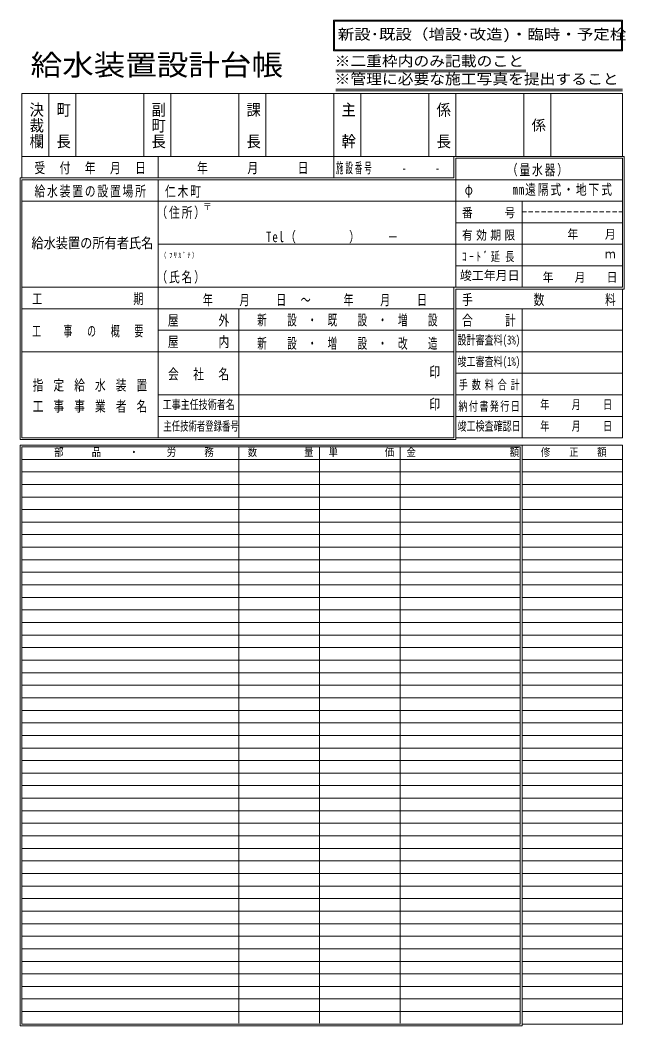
# Model space of a CAD drawing. Units: millimetres, scale not verified. Extents: x -3687 to 4223, y -2842 to 2772.
# Drawn here: x -3687 to -308, y -2839 to 2772 of the extents above; entities that cross this region are included whole.
import ezdxf
from ezdxf.enums import TextEntityAlignment as Align

# ---------------------------------------------------------------- set-up
doc = ezdxf.new("R2010")
doc.units = ezdxf.units.MM
doc.header["$LTSCALE"] = 20
doc.linetypes.add('DASHED1', pattern=[1.8, 1.2, -0.6])
doc.layers.add('1-0', color=3, linetype='Continuous', lineweight=9)
doc.styles.add('@ＭＳ ゴシック', font='')
doc.styles.add('ＭＳ ゴシック', font='')
doc.styles.get('@ＭＳ ゴシック').set_extended_font_data('@MS Gothic')
doc.styles.get('ＭＳ ゴシック').set_extended_font_data('MS Gothic')

msp = doc.modelspace()

# ---------------------------------------------------------------- linework, layer by layer
at = {"layer": '1-0', "color": 4}
for p, q in [((-1938.99, 2599.52), (-1938.99, 2771.52)), ((-1938.99, 2771.52), (-326.99, 2771.52)), ((-326.99, 2771.52), (-326.99, 2599.52)), ((-326.99, 2599.52), (-1938.99, 2599.52)), ((-1926.37, 2492.86), (-865.26, 2492.86)), ((-1926.37, 2482.86), (-865.26, 2482.86)), ((-3676.99, 2361.44), (-326.99, 2361.44)), ((-3676.99, 1891.44), (-3676.99, 2361.44)), ((-3526.99, 2011.44), (-3526.99, 2361.44)), ((-3376.99, 2011.44), (-3376.99, 2361.44)), ((-2996.99, 2011.44), (-2996.99, 2361.44)), ((-2996.99, 2011.44), (-2996.99, 2361.44)), ((-2846.99, 2011.44), (-2846.99, 2361.44)), ((-2846.99, 2011.44), (-2846.99, 2361.44)), ((-2466.99, 2011.44), (-2466.99, 2361.44)), ((-2316.99, 2011.44), (-2316.99, 2361.44)), ((-1936.99, 2011.44), (-1936.99, 2361.44)), ((-1926.37, 2386.86), (-326.99, 2386.86)), ((-1926.37, 2376.86), (-326.99, 2376.86)), ((-1786.99, 2011.44), (-1786.99, 2361.44)), ((-1406.99, 2011.44), (-1406.99, 2361.44)), ((-1256.99, 2011.44), (-1256.99, 2361.44)), ((-876.99, 2011.44), (-876.99, 2361.44)), ((-726.99, 2011.44), (-726.99, 2361.44)), ((-326.99, 2011.44), (-326.99, 2361.44)), ((-3676.99, 2011.44), (-316.99, 2011.44)), ((-2916.99, 1891.44), (-2916.99, 2011.44)), ((-1936.99, 1891.44), (-1936.99, 2011.44)), ((-1266.99, 1891.44), (-1266.99, 2011.44)), ((-1256.99, 2001.44), (-326.99, 2001.44)), ((-1256.99, 1281.44), (-1256.99, 2001.44)), ((-326.99, 1281.44), (-326.99, 2001.44)), ((-316.99, 1271.44), (-316.99, 2011.44)), ((-3686.99, 431.44), (-3686.99, 1891.44)), ((-3686.99, 1891.44), (-1266.99, 1891.44)), ((-3676.99, 1881.44), (-326.99, 1881.44)), ((-3676.99, 441.44), (-3676.99, 1881.44)), ((-2916.99, 441.44), (-2916.99, 1881.44)), ((-3676.99, 1761.44), (-326.99, 1761.44)), ((-886.99, 1281.44), (-886.99, 1761.44)), ((-1256.99, 1641.44), (-326.99, 1641.44)), ((-2916.99, 1521.44), (-326.99, 1521.44)), ((-1256.99, 1401.44), (-326.99, 1401.44)), ((-1266.99, 1281.44), (-3676.99, 1281.44)), ((-1266.99, 1281.44), (-326.99, 1281.44)), ((-1266.99, 441.44), (-1266.99, 1281.44)), ((-1256.99, 431.44), (-1256.99, 1271.44)), ((-1256.99, 1271.44), (-316.99, 1271.44)), ((-326.99, 441.44), (-326.99, 1271.44)), ((-1266.99, 1161.44), (-3676.99, 1161.44)), ((-2466.99, 441.44), (-2466.99, 1161.44)), ((-1256.99, 1161.44), (-326.99, 1161.44)), ((-886.99, 441.44), (-886.99, 1161.44)), ((-1266.99, 1041.44), (-2916.99, 1041.44)), ((-1256.99, 1041.44), (-326.99, 1041.44)), ((-1266.99, 921.44), (-3676.99, 921.44)), ((-1256.99, 921.44), (-326.99, 921.44)), ((-1256.99, 801.44), (-326.99, 801.44)), ((-1256.99, 681.44), (-1256.99, 738.06)), ((-2916.99, 681.44), (-1266.99, 681.44)), ((-1256.99, 681.44), (-326.99, 681.44)), ((-1266.99, 561.44), (-2916.99, 561.44)), ((-1256.99, 561.44), (-326.99, 561.44)), ((-3686.99, 431.44), (-1256.99, 431.44)), ((-3686.99, 401.44), (-326.99, 401.44)), ((-3686.99, -2838.56), (-3686.99, 401.44)), ((-1256.99, 441.44), (-326.99, 441.44)), ((-886.99, -2838.56), (-886.99, 401.44)), ((-3676.99, 391.44), (-896.99, 391.44)), ((-3676.99, -2828.56), (-3676.99, 391.44)), ((-2466.99, 391.44), (-2466.99, -2823.29)), ((-2016.99, 391.44), (-2016.99, -2823.29)), ((-1566.99, 391.44), (-1566.99, -2823.29)), ((-896.99, -2828.56), (-896.99, 391.44)), ((-3676.99, 321.44), (-896.99, 321.44)), ((-886.99, 321.44), (-326.99, 321.44)), ((-3676.99, 251.44), (-896.99, 251.44)), ((-886.99, 251.44), (-326.99, 251.44)), ((-3676.99, 181.44), (-896.99, 181.44)), ((-886.99, 181.44), (-326.99, 181.44)), ((-3676.99, 111.44), (-896.99, 111.44)), ((-886.99, 111.44), (-326.99, 111.44)), ((-3676.99, 41.44), (-896.99, 41.44)), ((-886.99, 41.44), (-326.99, 41.44)), ((-3676.99, -28.56), (-896.99, -28.56)), ((-886.99, -28.56), (-326.99, -28.56)), ((-3676.99, -98.56), (-896.99, -98.56)), ((-886.99, -98.56), (-326.99, -98.56)), ((-3676.99, -168.56), (-896.99, -168.56)), ((-886.99, -168.56), (-326.99, -168.56)), ((-3676.99, -238.56), (-896.99, -238.56)), ((-886.99, -238.56), (-326.99, -238.56)), ((-3676.99, -308.56), (-896.99, -308.56)), ((-886.99, -308.56), (-326.99, -308.56)), ((-3676.99, -378.56), (-896.99, -378.56)), ((-886.99, -378.56), (-326.99, -378.56)), ((-3676.99, -448.56), (-896.99, -448.56)), ((-886.99, -448.56), (-326.99, -448.56)), ((-3676.99, -518.56), (-896.99, -518.56)), ((-886.99, -518.56), (-326.99, -518.56)), ((-3676.99, -588.56), (-896.99, -588.56)), ((-886.99, -588.56), (-326.99, -588.56)), ((-3676.99, -658.56), (-896.99, -658.56)), ((-886.99, -658.56), (-326.99, -658.56)), ((-3676.99, -728.56), (-896.99, -728.56)), ((-886.99, -728.56), (-326.99, -728.56)), ((-3676.99, -798.56), (-896.99, -798.56)), ((-886.99, -798.56), (-326.99, -798.56)), ((-3676.99, -868.56), (-896.99, -868.56)), ((-886.99, -868.56), (-326.99, -868.56)), ((-3676.99, -938.56), (-896.99, -938.56)), ((-886.99, -938.56), (-326.99, -938.56)), ((-3676.99, -1008.56), (-896.99, -1008.56)), ((-886.99, -1008.56), (-326.99, -1008.56)), ((-3676.99, -1078.56), (-896.99, -1078.56)), ((-886.99, -1078.56), (-326.99, -1078.56)), ((-3676.99, -1148.56), (-896.99, -1148.56)), ((-886.99, -1148.56), (-326.99, -1148.56)), ((-3676.99, -1218.56), (-896.99, -1218.56)), ((-886.99, -1218.56), (-326.99, -1218.56)), ((-3676.99, -1288.56), (-896.99, -1288.56)), ((-886.99, -1288.56), (-326.99, -1288.56)), ((-3676.99, -1358.56), (-896.99, -1358.56)), ((-886.99, -1358.56), (-326.99, -1358.56)), ((-3676.99, -1428.56), (-896.99, -1428.56)), ((-886.99, -1428.56), (-326.99, -1428.56)), ((-3676.99, -1498.56), (-896.99, -1498.56)), ((-886.99, -1498.56), (-326.99, -1498.56)), ((-3676.99, -1568.56), (-896.99, -1568.56)), ((-886.99, -1568.56), (-326.99, -1568.56)), ((-3676.99, -1638.56), (-896.99, -1638.56)), ((-886.99, -1638.56), (-326.99, -1638.56)), ((-3676.99, -1708.56), (-896.99, -1708.56)), ((-886.99, -1708.56), (-326.99, -1708.56)), ((-3676.99, -1778.56), (-896.99, -1778.56)), ((-886.99, -1778.56), (-326.99, -1778.56)), ((-3676.99, -1848.56), (-896.99, -1848.56)), ((-886.99, -1848.56), (-326.99, -1848.56)), ((-3676.99, -1918.56), (-896.99, -1918.56)), ((-886.99, -1918.56), (-326.99, -1918.56)), ((-3676.99, -1988.56), (-896.99, -1988.56)), ((-886.99, -1988.56), (-326.99, -1988.56)), ((-3676.99, -2058.56), (-896.99, -2058.56)), ((-886.99, -2058.56), (-326.99, -2058.56)), ((-3676.99, -2128.56), (-896.99, -2128.56)), ((-886.99, -2128.56), (-326.99, -2128.56)), ((-3676.99, -2198.56), (-896.99, -2198.56)), ((-886.99, -2198.56), (-326.99, -2198.56)), ((-3676.99, -2268.56), (-896.99, -2268.56)), ((-886.99, -2268.56), (-326.99, -2268.56)), ((-3676.99, -2338.56), (-896.99, -2338.56)), ((-886.99, -2338.56), (-326.99, -2338.56)), ((-3676.99, -2408.56), (-896.99, -2408.56)), ((-886.99, -2408.56), (-326.99, -2408.56)), ((-3676.99, -2478.56), (-896.99, -2478.56)), ((-886.99, -2478.56), (-326.99, -2478.56)), ((-3676.99, -2548.56), (-896.99, -2548.56)), ((-886.99, -2548.56), (-326.99, -2548.56)), ((-3676.99, -2618.56), (-896.99, -2618.56)), ((-886.99, -2618.56), (-326.99, -2618.56)), ((-3676.99, -2688.56), (-896.99, -2688.56)), ((-886.99, -2688.56), (-326.99, -2688.56)), ((-3676.99, -2758.56), (-896.99, -2758.56)), ((-886.99, -2758.56), (-326.99, -2758.56)), ((-3686.99, -2838.56), (-886.99, -2838.56)), ((-3676.99, -2828.56), (-896.99, -2828.56))]:
    msp.add_line(p, q, dxfattribs=at)
at = {"layer": '1-0', "color": 4, "linetype": 'DASHED1'}
msp.add_line((-886.99, 1701.44), (-326.99, 1701.44), dxfattribs=at)
at = {"layer": '1-0', "color": 4}
msp.add_lwpolyline([(-1932.99, 2765.52), (-332.99, 2765.52), (-332.99, 2605.52), (-1932.99, 2605.52)], close=True, dxfattribs=at)
for points in [[(-3676.99, 441.44), (-2457.92, 441.44), (-1266.99, 441.44)], [(-886.99, -2828.56), (-326.99, -2828.56), (-326.99, 401.44)]]:
    msp.add_lwpolyline(points, dxfattribs=at)

# ---------------------------------------------------------------- texts
at = {"layer": '1-0', "color": 4, "style": 'ＭＳ ゴシック'}
for s, height, width, p in [('新設･既設（増設･改造)・臨時・予定栓', 58.65, 1.15, (-1915.49, 2645.52)), ('※二重枠内のみ記載のこと', 58.65, 1.1, (-1932.86, 2496.25)), ('※管理に必要な施工写真を提出すること', 58.65, 1.1, (-1932.86, 2396.25)), ('給水装置の所有者氏名', 58.65, 0.85, (-3623.99, 1481.44)), ('ｍ', 51.32, 0.85, (-424.72, 1426.44)), ('竣工年月日', 51.32, 0.95, (-1233.99, 1306.44)), ('設計審査料(3%)', 51.32, 0.7, (-1246.99, 946.44)), ('竣工審査料(1%)', 51.32, 0.7, (-1246.99, 826.44)), ('印', 58.65, 0.75, (-1404.16, 761.44)), ('工事主任技術者名', 51.32, 0.7, (-2891.99, 586.44)), ('印', 58.65, 0.75, (-1404.32, 581.44)), ('年\u3000 \u3000月\u3000\u3000 日', 51.32, 0.7, (-785.62, 586.44)), ('主任技術者登録番号', 51.32, 0.65, (-2887.99, 466.44)), ('竣工検査確認日', 51.32, 0.7, (-1246.99, 466.44)), ('年\u3000 \u3000月\u3000\u3000 日', 51.32, 0.7, (-785.62, 466.44)), ('部\u3000\u3000\u3000品\u3000\u3000\u3000・\u3000\u3000\u3000労\u3000\u3000\u3000務', 43.99, 0.85, (-3496.99, 326.44)), ('数\u3000\u3000\u3000\u3000\u3000量', 43.99, 0.85, (-2416.99, 326.44)), ('単\u3000\u3000\u3000\u3000\u3000価', 43.99, 0.85, (-1966.99, 326.44)), ('金\u3000\u3000\u3000\u3000\u3000\u3000\u3000\u3000\u3000\u3000額', 43.99, 0.85, (-1531.99, 326.44)), ('修\u3000\u3000正\u3000\u3000額', 43.99, 0.85, (-781.99, 326.44))]:
    msp.add_text(s, height=height, dxfattribs=dict(at, width=width)).set_placement(p, align=Align.BOTTOM_LEFT)
at = {"layer": '1-0', "color": 7, "style": 'ＭＳ ゴシック', "width": 1.1}
msp.add_text('給水装置設計台帳', height=117.3, dxfattribs=at).set_placement((-3628.34, 2427.93), align=Align.BOTTOM_LEFT)
at = {"layer": '1-0', "color": 4, "style": '@ＭＳ ゴシック', "width": 1.1}
for s, p in [('決裁欄', (-3641.99, 2316.44)), ('町\u3000長', (-3491.99, 2316.44)), ('副町長', (-2961.99, 2316.44)), ('課\u3000長', (-2431.99, 2316.44)), ('主\u3000幹', (-1901.99, 2316.44)), ('係\u3000長', (-1371.99, 2316.44))]:
    msp.add_text(s, height=58.65, rotation=270, dxfattribs=at).set_placement(p, align=Align.BOTTOM_LEFT)
at = {"layer": '1-0', "color": 4, "style": '@ＭＳ ゴシック'}
msp.add_text('係', height=58.65, rotation=270, dxfattribs=at).set_placement((-841.99, 2226.44), align=Align.BOTTOM_LEFT)
at = {"layer": '1-0', "color": 4, "style": 'ＭＳ ゴシック'}
msp.add_text('〒', height=36.66, dxfattribs=at).set_placement((-2668.82, 1701.43), align=Align.BOTTOM_LEFT)
at = {"layer": '1-0', "color": 4, "attachment_point": 7, "style": 'ＭＳ ゴシック'}
for s, insert, char_height in [('\\T1.17;\\W0.75;受\u3000付\u3000年\u3000月\u3000日', (-3606.99, 1911.44), 58.65), ('\\T1.17;\\W0.75;年\u3000\u3000\u3000月\u3000\u3000\u3000日', (-2700.16, 1911.44), 58.65), ('\\T1.28;\\W0.5;施設番号\u3000\u3000\u3000-\u3000\u3000\u3000-', (-1924.76, 1911.44), 58.65), ('\\T1.17;\\W0.75;（量水器）', (-971.99, 1899.58), 58.65), ('\\T1.17;\\W0.75;給水装置の設置場所', (-3606.99, 1781.44), 58.65), ('\\T1.17;\\W0.75;仁木町', (-2879.17, 1780.28), 58.65), ('\\T1.18;\\W0.75;φ\u3000\u3000\u3000mm遠隔式・地下式', (-1206.99, 1781.44), 58.65), ('\\T1.17;\\W0.75;（住所）', (-2926.65, 1661.44), 58.65), ('\\T1.33;\\W0.85;番\u3000\u3000号', (-1221.99, 1666.44), 51.32), ('\\T1.19;\\W0.75;Tel（\u3000\u3000\u3000\u3000）\u3000\u3000－\u3000', (-2315.56, 1525.53), 58.65), ('\\T1.33;\\W0.85;有効期限', (-1221.99, 1541.44), 51.32), ('\\T1.17;\\W0.85;年\u3000\u3000月', (-633.82, 1546.44), 51.32), ('\\T1.45;\\W0.85;（ﾌﾘｶﾞﾅ）', (-2905.69, 1441.44), 29.33), ('\\T1.6;\\W0.7;ｺｰﾄﾞ延長', (-1221.99, 1421.44), 51.32), ('\\T1.17;\\W0.75;（氏名）', (-2926.65, 1301.44), 58.65), ('\\T1.2;\\W0.85;年\u3000\\~月\\~\u3000日', (-772.3, 1306.44), 51.32), ('\\T1.55;\\W0.7;工\u3000\u3000\\~\u3000\u3000\u3000期', (-3619.49, 1181.44), 58.65), ('\\T1.22;\\W0.7;年\\~\u3000\\~月\\~\\~\u3000日\u3000～\\~\u3000\u3000年\\~\\~\u3000月\\~\\~\u3000日', (-2668.21, 1175.23), 58.65), ('\\T1.33;\\W0.75;手\u3000\u3000\u3000\u3000数\u3000\u3000\u3000\u3000料', (-1221.99, 1176.44), 58.65), ('\\T1.57;\\W0.75;屋\u3000\u3000外', (-2862.99, 1061.44), 58.65), ('\\T2.11;\\W0.65;新\\~設・既\\~設・増\\~設', (-2364.49, 1062.48), 58.65), ('\\T1.33;\\W0.75;合\u3000\u3000計', (-1221.99, 1061.44), 58.65), ('\\T1.8;\\W0.6;工\\~\\~事\\~の\\~概\\~要', (-3619.49, 1001.44), 58.65), ('\\T1.57;\\W0.75;屋\u3000\u3000内', (-2862.99, 941.44), 58.65), ('\\T2.11;\\W0.65;新\\~設・増\\~設・改\\~造', (-2364.49, 932.48), 58.65), ('\\T1.17;\\W0.75;会\u3000社\u3000名', (-2861.99, 761.44), 58.65), ('\\T1.93;\\W0.75;指定給水装置', (-3616.99, 699.28), 58.65), ('\\T1.44;\\W0.7;手数料合計', (-1240.09, 706.44), 51.32), ('\\T1.93;\\W0.75;工事事業者名', (-3616.99, 581.64), 58.65), ('\\T1.16;\\W0.7;納付書発行日', (-1241.99, 586.44), 51.32)]:
    msp.add_mtext(s, dxfattribs=dict(at, insert=insert, char_height=char_height))

doc.saveas('drawing.dxf')
